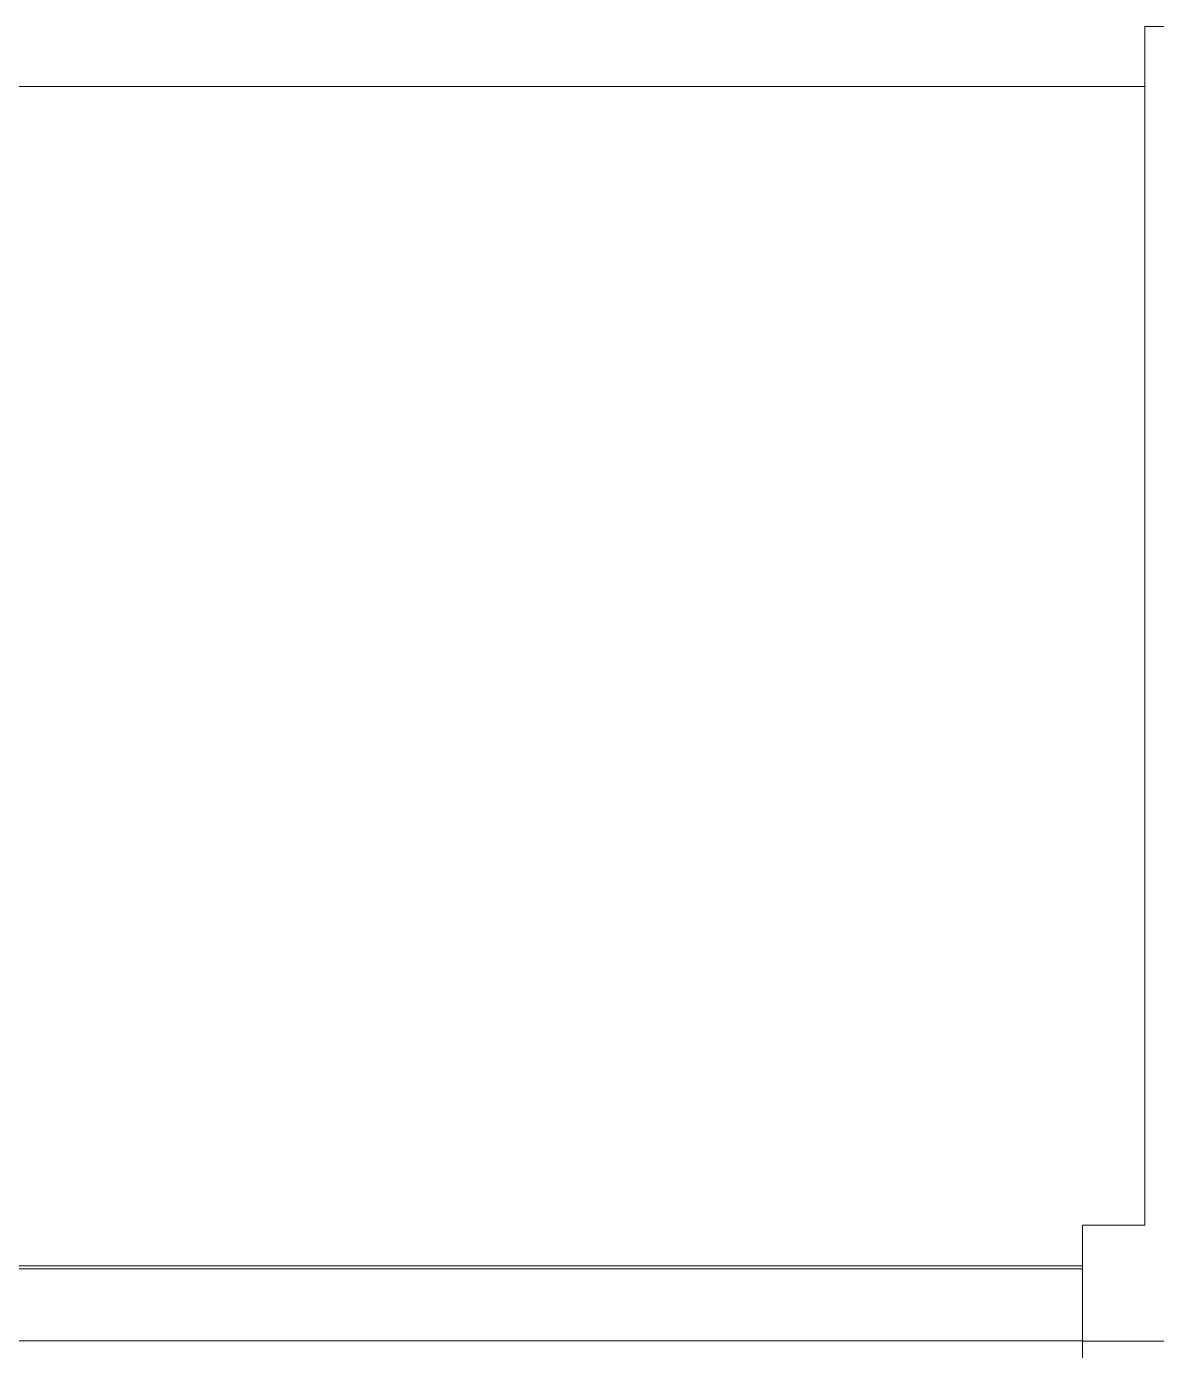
# Model space of a CAD drawing. Extents: x -518115 to 1124316, y -209821 to 1628073.
# Drawn here: x 824002.3 to 824069.2, y -203801.8 to -203723.4 of the extents above; entities that cross this region are included whole.
import ezdxf

# ---------------------------------------------------------------- set-up
doc = ezdxf.new("R2010")
doc.units = 0
doc.header["$LTSCALE"] = 1000
doc.header["$MEASUREMENT"] = 0
doc.layers.add('平面-空调预留孔', color=173, linetype='Continuous', lineweight=15)

# ---------------------------------------------------------------- blocks, each defined once
blk = doc.blocks.new('gdgdgdrgdfsfs')
at = {"layer": '平面-空调预留孔'}
for p, q in [((701373.32, 763967.56), (701455.02, 763967.56)), ((701455.02, 763967.56), (701455.02, 763849.22)), ((703030.02, 763961.62), (701455.02, 763961.62)), ((701455.02, 763849.22), (701461.18, 763849.22)), ((701461.18, 763849.22), (701461.18, 763834.7)), ((703023.86, 763845.19), (701461.18, 763845.19)), ((703023.86, 763844.89), (701461.18, 763844.89)), ((701461.18, 763837.76), (701452.7, 763837.76)), ((703023.86, 763837.79), (701461.18, 763837.79))]:
    blk.add_line(p, q, dxfattribs=at)
blk = doc.blocks.new('A$C78D13F63')
at = {"layer": '平面-空调预留孔', "xscale": -0.6, "yscale": 0.6, "zscale": 0.6}
blk.add_blockref('gdgdgdrgdfsfs', (428827.446, -456268.941), dxfattribs=at)

msp = doc.modelspace()

# ---------------------------------------------------------------- block references
msp.add_blockref('A$C78D13F63', (816114.113, -205835.007))

doc.saveas('drawing.dxf')
